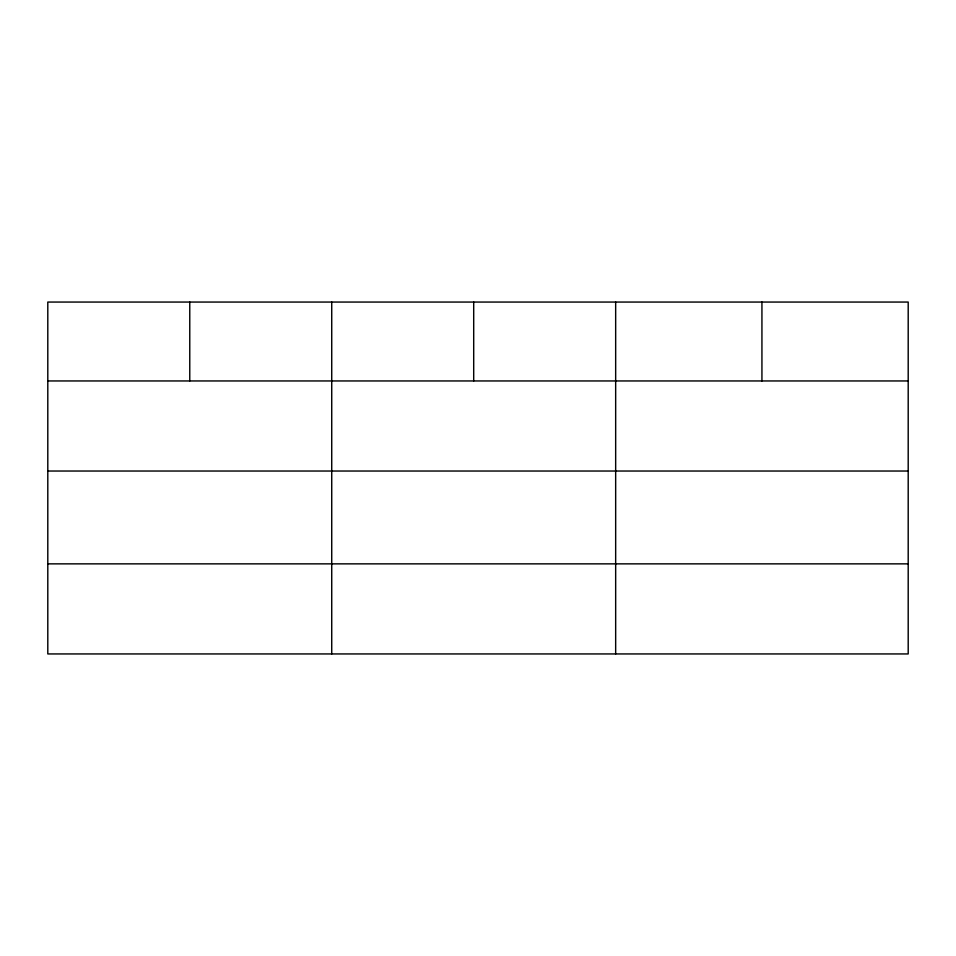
<?xml version="1.0" encoding="UTF-8"?>
<svg xmlns="http://www.w3.org/2000/svg" width="956" height="956" viewBox="0 0 956 956"><rect width="100%" height="100%" fill="white"/><g stroke="black" fill="none" stroke-linecap="round" stroke-linejoin="round"><path stroke-width="1.43" d="M908.2 471.033L908.2 302.06L47.8 302.06L47.8 653.94L908.2 653.94L908.2 471.033L47.8 471.033M47.8 380.954L908.2 380.954M47.8 563.861L908.2 563.861M761.932 302.06L761.932 380.954M615.664 302.06L615.664 653.94M473.698 302.06L473.698 380.954M331.732 302.06L331.732 653.94M189.766 302.06L189.766 380.954"/></g></svg>
